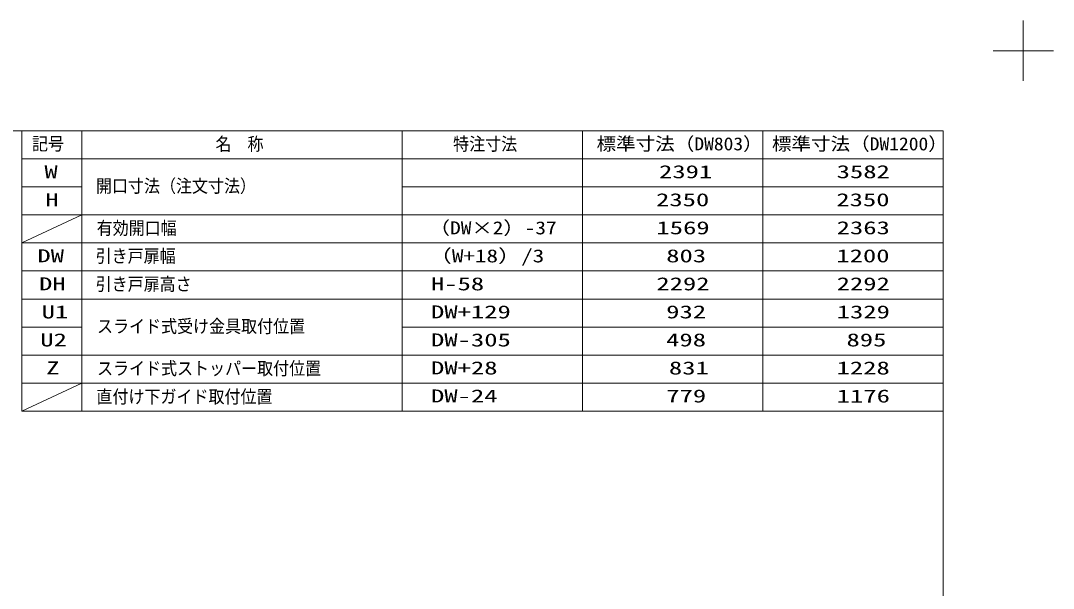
# Model space of a CAD drawing. Units: millimetres, scale not verified. Extents: x -6062 to 6062, y -3045 to 3045.
# Drawn here: x -90 to 2488, y 1628 to 3045 of the extents above; entities that cross this region are included whole.
import ezdxf
from ezdxf.enums import TextEntityAlignment as Align

# ---------------------------------------------------------------- set-up
doc = ezdxf.new("R2010")
doc.units = ezdxf.units.MM
doc.header["$LTSCALE"] = 20
doc.layers.add('0-5_1図面枠', color=7, linetype='Continuous', lineweight=9)
doc.styles.add('ＭＳ ゴシック', font='')
doc.styles.get('ＭＳ ゴシック').set_extended_font_data('MS Gothic')

# ---------------------------------------------------------------- blocks, each defined once
blk = doc.blocks.new('グループ-137')
at = {"layer": '0-5_1図面枠'}
for p, q in [((84000, 57900), (84000, 60900)), ((85500, 59400), (82500, 59400))]:
    blk.add_line(p, q, dxfattribs=at)
blk = doc.blocks.new('グループ-139')
at = {"layer": '0-5_1図面枠'}
blk.add_lwpolyline([(-80000, 55400), (80000, 55400), (80000, -55400), (-80000, -55400)], close=True, dxfattribs=at)
blk = doc.blocks.new('図面枠')
at = {"layer": '0-5_1図面枠'}
for name in ['グループ-137', 'グループ-139']:
    blk.add_blockref(name, (0, 0), dxfattribs=at)
blk = doc.blocks.new('グループ-141')
at = {"layer": '0-5_1図面枠'}
for p, q in [((37000, 55400), (37000, 41400)), ((53000, 55400), (53000, 41400)), ((62000, 55400), (62000, 41400)), ((71000, 55400), (71000, 41400)), ((80000, 54000), (34000, 54000)), ((37000, 52600), (34000, 52600)), ((80000, 52600), (53000, 52600)), ((80000, 51200), (34000, 51200)), ((37000, 51200), (34000, 49800)), ((80000, 49800), (34000, 49800)), ((80000, 48400), (34000, 48400)), ((80000, 48400), (34000, 48400)), ((80000, 47000), (34000, 47000)), ((37000, 45600), (34000, 45600)), ((80000, 45600), (53000, 45600)), ((80000, 44200), (34000, 44200)), ((37000, 42800), (34000, 41400)), ((80000, 42800), (34000, 42800))]:
    blk.add_line(p, q, dxfattribs=at)
blk.add_lwpolyline([(34000, 55400), (80000, 55400), (80000, 41400), (34000, 41400)], close=True, dxfattribs=at)
at = {"layer": '0-5_1図面枠', "style": 'ＭＳ ゴシック'}
for s, width, p in [('名\u3000称', 0.9, (43676, 54221.3)), ('特注寸法', 0.9, (55538.4, 54223)), ('標準寸法（DW803）', 1.1, (62695.9, 54227.1)), ('標準寸法（DW1200）', 1.1, (71450, 54227.1)), ('記号', 0.9, (34514.6, 54232.8)), ('W', 1.5, (35135, 52836.6)), ('2391', 1.5, (65817.4, 52834.9)), ('3582', 1.5, (74682.7, 52836.6)), ('開口寸法（注文寸法）', 0.9, (37708, 52125.1)), ('H', 1.5, (35185.1, 51436.6)), ('2350', 1.5, (65667.2, 51434.9)), ('2350', 1.5, (74667.2, 51434.9)), ('有効開口幅', 0.9, (37745.9, 50019.6)), ('（DW×2）-37', 1.2, (54323.4, 50032.8)), ('1569', 1.5, (65686.8, 50034.9)), ('2363', 1.5, (74682.7, 50036.6)), ('引き戸扉幅', 0.9, (37692.4, 48627.1)), ('（W+18）/3', 1.3, (54323.4, 48632.8)), ('DW', 1.5, (34786.9, 48636.6)), ('803', 1.5, (66174.6, 48634.9)), ('1200', 1.5, (74667.2, 48634.9)), ('DH', 1.5, (34867.8, 47236.6)), ('引き戸扉高さ', 0.9, (37692.4, 47223.4)), ('H-58', 1.5, (54431, 47236.6)), ('2292', 1.5, (65682.7, 47236.6)), ('2292', 1.5, (74682.7, 47236.6)), ('U1', 1.5, (34997, 45834.9)), ('DW+129', 1.5, (54434.4, 45834.9)), ('932', 1.5, (66174.6, 45836.6)), ('1329', 1.5, (74686.8, 45834.9)), ('スライド式受け金具取付位置', 0.9, (37761.4, 45119.3)), ('U2', 1.5, (34929.7, 44436.6)), ('DW-305', 1.5, (54434.4, 44434.9)), ('498', 1.5, (66170.5, 44436.6)), ('895', 1.5, (75174.6, 44436.6)), ('Z', 1.5, (35225.3, 43036.6)), ('スライド式ストッパー取付位置', 0.9, (37761.4, 43015.6)), ('DW+28', 1.5, (54434.4, 43036.6)), ('831', 1.5, (66309.2, 43034.9)), ('1228', 1.5, (74678.7, 43034.9)), ('直付け下ガイド取付位置', 0.9, (37731, 41604.1)), ('DW-24', 1.5, (54434.4, 41636.6)), ('779', 1.5, (66178.6, 41636.6)), ('1176', 1.5, (74686.8, 41634.9))]:
    blk.add_text(s, height=650.9, dxfattribs=dict(at, width=width)).set_placement(p, align=Align.BOTTOM_LEFT)

msp = doc.modelspace()

# ---------------------------------------------------------------- block references
at = {"layer": '0-5_1図面枠', "xscale": 0.05, "yscale": 0.05}
for name in ['図面枠', 'グループ-141']:
    msp.add_blockref(name, (-1787.5, 0), dxfattribs=at)

doc.saveas('drawing.dxf')
